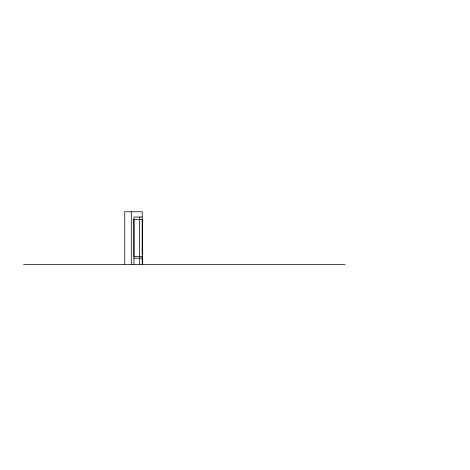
<?xml version="1.0" encoding="UTF-8"?>
<svg xmlns="http://www.w3.org/2000/svg" width="470" height="470" viewBox="0 0 470 470"><rect width="100%" height="100%" fill="white"/><g stroke="black" fill="none" stroke-linecap="round" stroke-linejoin="round"><path stroke-width="0.7" d="M139.631 217.028L139.631 264.357M142.257 254.717L142.257 211.77L124.726 211.77L124.726 264.357M142.257 258.13L133.932 258.218M142.257 217.028L133.932 217.028L133.932 256.467L142.257 256.467L142.257 264.357L142.257 219.66L139.631 219.59M133.932 219.59L140.031 219.59M23.5 264.357L345.145 264.357M133.932 219.202L133.932 264.357M131.3 211.77L131.3 264.357"/></g></svg>
